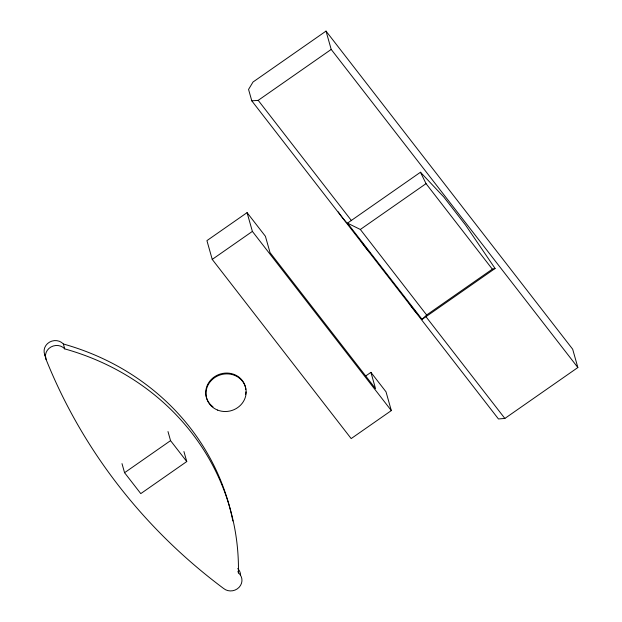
<?xml version="1.0" encoding="UTF-8"?>
<svg xmlns="http://www.w3.org/2000/svg" width="622" height="622" viewBox="0 0 622 622"><rect width="100%" height="100%" fill="white"/><g stroke="black" fill="none" stroke-linecap="round" stroke-linejoin="round"><path stroke-width="0.93" d="M422.089 319.381L426.645 314.989L492.344 269.163L495.089 268.471L465.629 225.164L443.758 196.956L420.472 172.24L347.473 223.15L422.089 319.381L495.089 268.471M326.021 31.1L253.022 82.011L248.559 89.428L251.793 100.85L498.447 418.956L504.862 418.443L577.861 367.532L572.675 349.206L326.021 31.1L331.207 49.426L577.861 367.532M251.793 100.85L258.208 100.344L331.207 49.426M370.922 372.353L375.54 388.672L270.026 252.594L265.407 236.274L247.074 212.631L206.924 240.628L212.234 259.405L351.173 438.588L391.324 410.59L386.013 391.813L370.922 372.353L365.409 376.193M212.234 259.405L252.384 231.4L247.074 212.631M347.473 223.15L360.34 229.471L426.039 183.645L420.472 172.24M183.933 451.556L186.763 461.547L140.782 493.619L124.571 472.712L170.552 440.64L167.987 431.559M426.039 183.645L492.344 269.163M360.34 229.471L426.645 314.989M258.208 100.344L351.516 220.686M425.813 316.497L504.862 418.443M252.384 231.4L391.324 410.59M170.552 440.64L186.763 461.547M237.962 571.245L238.428 572.878A10.986 10.177 -15.8 0 1 239.112 587.3A10.986 10.177 -15.8 0 1 223.663 588.521A603.845 559.077 -15.8 0 1 46.129 359.563L44.745 354.664A10.932 10.123 -15.8 0 1 49.542 342.123A10.932 10.123 -15.8 0 1 63.366 343.997A257.143 238.078 -15.8 0 1 232.853 521.003M121.998 463.631L124.571 472.712M63.366 343.997L64.75 348.895A257.143 238.078 -15.8 0 1 238.428 572.878M46.129 359.563A10.932 10.123 -15.8 0 1 50.926 347.014A10.932 10.123 -15.8 0 1 64.75 348.895M237.713 568.586A10.986 10.177 -15.8 0 1 240.582 574.938M45.834 357.355A603.845 559.077 -15.8 0 1 44.745 354.664M245.908 391.883A20.199 18.707 -15.8 0 1 245.628 394.34M212.957 406.811A20.199 18.707 -15.8 0 1 216.495 375.579A20.199 18.707 -15.8 0 1 245.845 389.426M348.164 223.974A15.286 2.022 55.1 0 1 347.169 223.088M346.143 222.046A15.286 2.022 55.1 0 1 338.282 211.884M369.997 252.695A15.286 2.022 55.1 0 1 361.242 241.406M417.067 313.511A15.286 2.022 55.1 0 1 409.206 303.349M217.622 410.085A20.199 18.707 -15.8 0 0 246.071 390.243A20.199 18.707 -15.8 0 0 214.481 377.764A20.199 18.707 -15.8 0 0 217.622 410.085"/></g></svg>
